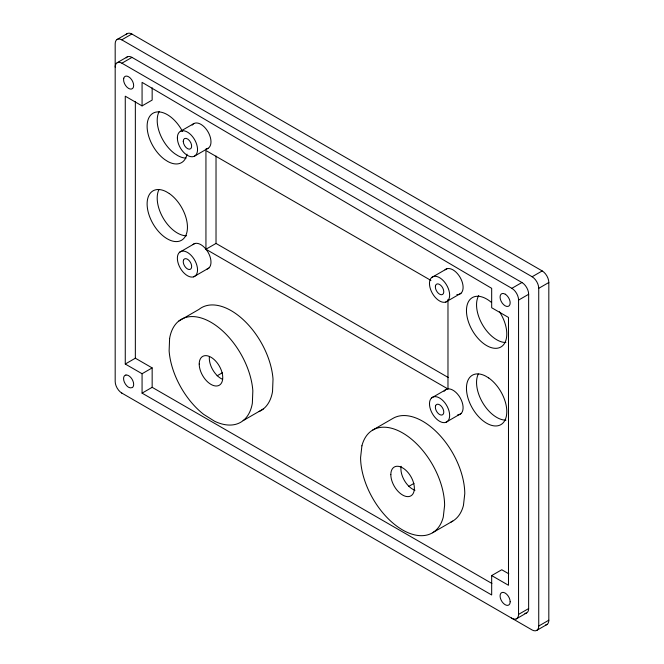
<?xml version="1.0" encoding="UTF-8"?>
<svg xmlns="http://www.w3.org/2000/svg" width="664" height="664" viewBox="0 0 664 664"><rect width="100%" height="100%" fill="white"/><g stroke="black" fill="none" stroke-linecap="round" stroke-linejoin="round"><path stroke-width="1" d="M511.396 617.993L511.844 618.267A9.512 5.486 60 0 0 518.551 614.897L518.567 299.979A9.512 5.486 60 0 0 511.952 288.392L121.902 63.196A9.512 5.486 60 0 0 115.179 67.081M524.892 613.362A9.512 5.486 60 0 0 528.635 609.079L528.652 294.152A9.512 5.486 60 0 0 522.037 282.573L131.987 57.378A9.512 5.486 60 0 0 126.177 57.884M126.094 34.711A9.512 5.486 60 0 1 131.845 34.005L542.214 270.929A9.512 5.486 60 0 1 548.821 282.507L548.821 620.209A9.512 5.486 60 0 1 545.609 624.982M117.047 39.5L127.131 33.673M121.902 393.138A9.512 5.486 60 0 1 115.179 381.493L115.179 43.791A9.512 5.486 60 0 1 121.761 39.832L131.845 34.005M117.163 62.723L127.247 56.896M121.902 63.196L131.987 57.378M491.899 583.465L152.156 387.319L152.156 367.906L142.071 373.732L125.264 364.03L125.264 96.197L142.071 105.9L152.156 100.073L152.156 87.797M180.317 131.389L193.763 123.628M194.585 156.098L208.031 148.329M179.454 252.362L194.768 243.522M430.944 280.44L205.94 150.537L205.94 249.249L216.024 243.431L448.2 377.476M193.589 276.855A14.259 8.234 60 0 0 191.315 255.549A14.259 8.234 60 0 0 177.454 259.815A14.259 8.234 60 0 0 193.589 276.855L208.894 268.024M178.823 321.027L198.992 309.382A59.428 34.312 60 0 1 243.829 320.231A59.428 34.312 60 0 1 273.02 379.161L272.531 391.536A59.428 34.312 60 0 1 259.051 411.564M125.264 364.03L135.348 358.203L152.156 367.906M142.071 373.732L142.071 393.138L152.156 387.319M217.12 375.799L222.382 372.761M431.567 277.593L446.88 268.754M445.693 302.095A14.259 8.234 60 0 0 443.427 280.781A14.259 8.234 60 0 0 429.558 285.047A14.259 8.234 60 0 0 445.693 302.095L461.015 293.256M243.148 420.611L263.317 408.966M511.844 288.334L521.929 282.507M121.761 39.832L532.13 276.755L542.214 270.929M121.495 392.889L532.179 630.011A9.512 5.486 60 0 0 538.736 626.036L538.736 288.334L548.821 282.507M518.567 300.103L528.652 294.276M372.62 430.131L392.789 418.486A59.428 34.312 60 0 1 438.506 433.899A59.428 34.312 60 0 1 464.783 493.634L463.447 505.437A59.428 34.312 60 0 1 450.981 522.045M431.567 397.927L446.872 389.087L449.154 388.88A14.259 8.234 60 0 1 462.152 402.218A14.259 8.234 60 0 1 457.679 414.884M445.718 422.412A14.259 8.234 60 0 0 443.419 401.097A14.259 8.234 60 0 0 429.575 405.389A14.259 8.234 60 0 0 445.718 422.412L461.024 413.572M408.733 486.421L413.996 483.384M432.563 532.752L452.732 521.107M142.071 393.138L491.675 594.977L491.675 575.572L501.76 569.754L508.84 573.837M518.567 614.391L528.652 608.564M516.268 618.906L526.353 613.079M538.736 626.036L548.821 620.209M536.885 630.31L546.97 624.492M205.94 249.249L447.976 388.988L447.976 299.53M491.675 575.572L508.483 585.274L508.483 317.442L491.675 307.739L491.675 288.334L142.071 82.361L142.071 105.9M216.024 156.023L216.024 243.431M135.348 101.692L135.348 358.203M505.91 420.146A28.527 16.467 60 0 1 482.861 403.031A28.527 16.467 60 0 1 478.279 374.023M186.036 158.132A28.527 16.467 60 0 1 177.877 155.675L174.723 153.658A28.527 16.467 60 0 1 159.169 111.552M187.007 154.172A28.527 16.467 60 0 1 167.793 161.501L164.639 159.484A28.527 16.467 60 0 1 149.516 116.64A28.527 16.467 60 0 1 182.492 131.406M186.601 235.77A28.527 16.467 60 0 1 163.543 218.713A28.527 16.467 60 0 1 158.903 189.688M532.13 276.755A9.512 5.486 60 0 1 538.736 288.334M499.486 311.773A28.527 16.467 60 0 1 496.44 348.309A28.527 16.467 60 0 1 466.651 313.923A28.527 16.467 60 0 1 491.343 302.369M505.877 342.508A28.527 16.467 60 0 1 482.454 324.704A28.527 16.467 60 0 1 478.744 295.522M444.067 391.337A14.259 8.234 60 0 1 446.872 389.087M445.021 269.825A14.259 8.234 60 0 1 461.024 279.079A14.259 8.234 60 0 1 456.865 294.526M192.9 244.601A14.259 8.234 60 0 1 204.761 247.788L207.043 250.627A14.259 8.234 60 0 1 207.035 269.094M414.975 490.273A16.642 9.603 60 0 1 401.139 466.302M222.606 379.351A16.642 9.603 60 0 1 209.401 356.485M192.162 125.114A14.259 8.234 60 0 1 208.031 131.862A14.259 8.234 60 0 1 205.94 148.977M169.61 338.457L169.121 350.833A59.428 34.312 60 0 0 203.649 414.353L214.605 421.25A59.428 34.312 60 0 0 252.353 403.181L252.843 390.805A59.428 34.312 60 0 0 212.862 323.426A59.428 34.312 60 0 0 169.61 338.457M435.426 286.043L435.376 287.271A5.943 3.428 60 0 0 439.344 294.027A5.943 3.428 60 0 0 443.693 292.575L443.751 291.338A5.943 3.428 60 0 0 439.776 284.59A5.943 3.428 60 0 0 435.426 286.043M361.913 445.81L360.577 457.604A59.428 34.312 60 0 0 402.591 529.963L402.957 530.171A59.428 34.312 60 0 0 443.278 517.082L444.614 505.279A59.428 34.312 60 0 0 407.713 436.24A59.428 34.312 60 0 0 361.913 445.81M123.753 78.286L123.579 79.697A7.13 4.117 60 0 0 128.625 88.428A7.13 4.117 60 0 0 133.663 85.523A7.13 4.117 60 0 0 128.625 76.783L127.322 76.227A7.13 4.117 60 0 0 123.753 78.286M435.509 406.061L435.368 407.231A5.943 3.428 60 0 0 439.045 414.145A5.943 3.428 60 0 0 443.635 413.207L443.776 412.029A5.943 3.428 60 0 0 440.091 405.123A5.943 3.428 60 0 0 435.509 406.061M510.159 601.775L509.994 603.178A7.13 4.117 60 0 1 506.424 605.236L505.121 604.688A7.13 4.117 60 0 1 500.075 595.948A7.13 4.117 60 0 1 505.121 593.043A7.13 4.117 60 0 1 510.159 601.775M183.471 260.23L183.256 261.35A5.943 3.428 60 0 0 186.642 268.372A5.943 3.428 60 0 0 191.431 267.924L191.647 266.795A5.943 3.428 60 0 0 188.261 259.782A5.943 3.428 60 0 0 183.471 260.23M125.936 375.019L124.923 375.401A7.13 4.117 60 0 0 124.359 382.132C125.654 385.045 128.691 389.054 132.327 387.585A7.13 4.117 60 0 0 132.891 380.854L132.053 379.202A7.13 4.117 60 0 0 125.936 375.019M505.321 294.218L505.121 294.152A7.13 4.117 60 0 0 500.075 297.065A7.13 4.117 60 0 0 505.121 305.797A7.13 4.117 60 0 0 510.159 302.884L509.994 301.282A7.13 4.117 60 0 0 506.424 295.106L505.321 294.218M169.303 193.548L166.141 191.647A28.527 16.467 60 0 0 149.857 217.219A28.527 16.467 60 0 0 184.243 237.953A28.527 16.467 60 0 0 169.303 193.548M488.704 377.957L485.542 376.04A28.527 16.467 60 0 0 469.182 401.537A28.527 16.467 60 0 0 503.569 422.354A28.527 16.467 60 0 0 488.704 377.957M390.83 474.652A16.642 9.603 60 0 0 408.476 496.606A16.642 9.603 60 0 0 408.476 473.075A16.642 9.603 60 0 0 390.83 474.652M199.217 364.03A16.642 9.603 60 0 0 216.862 385.983A16.642 9.603 60 0 0 216.862 362.453A16.642 9.603 60 0 0 199.217 364.03M177.371 137.921A14.259 8.234 60 0 0 192.494 156.737A14.259 8.234 60 0 0 192.494 136.568A14.259 8.234 60 0 0 177.371 137.921M183.247 141.316A5.943 3.428 60 0 0 189.555 149.159A5.943 3.428 60 0 0 189.555 140.751A5.943 3.428 60 0 0 183.247 141.316"/></g></svg>
